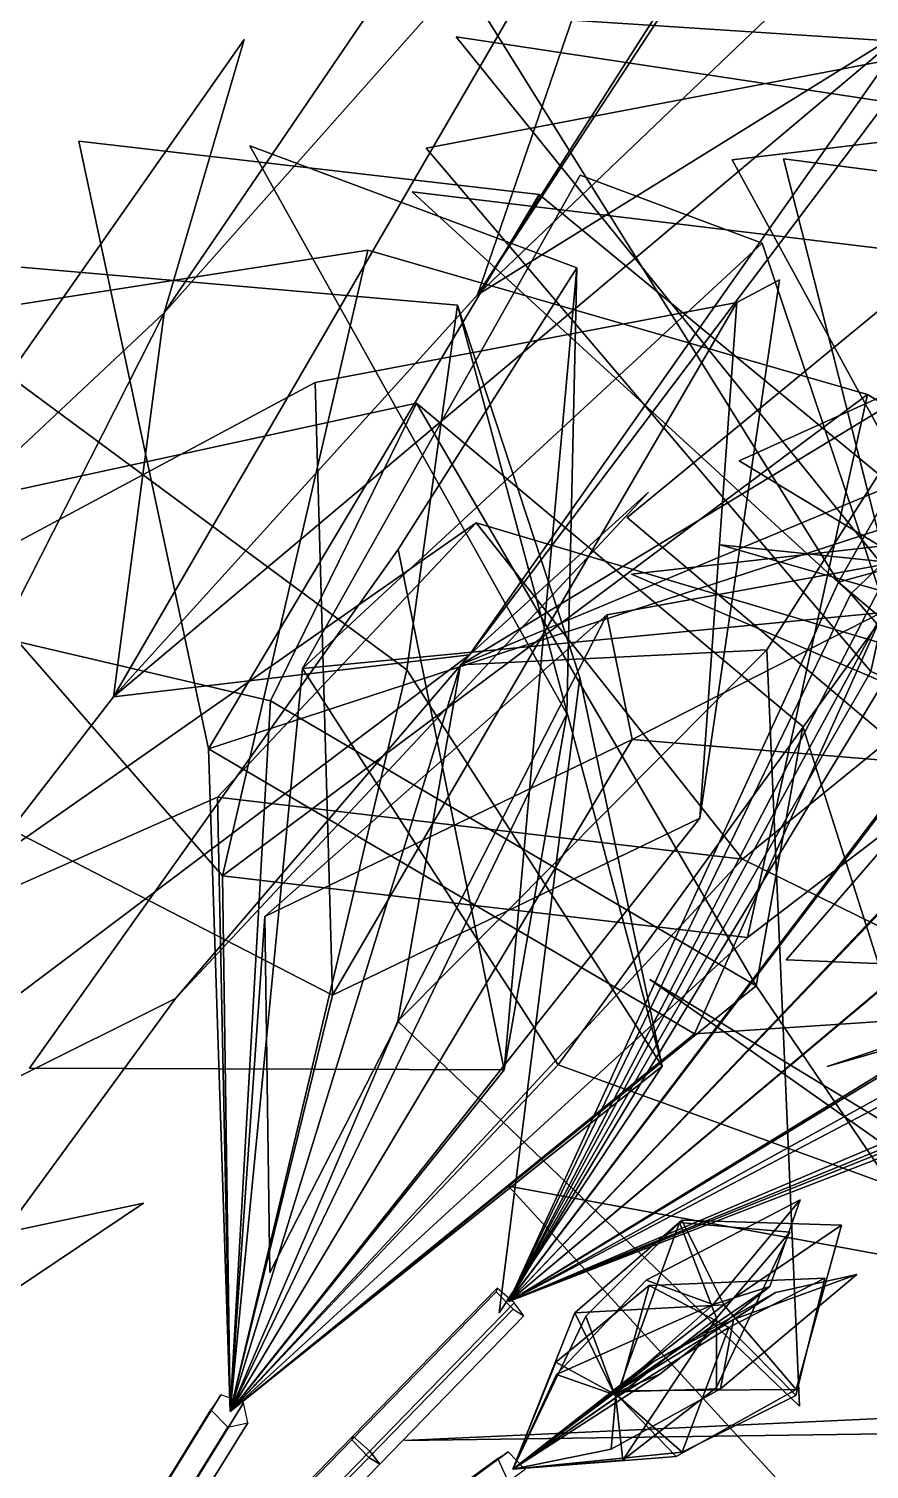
# Model space of a CAD drawing. Header units: metres. Extents: x -317 to 277, y -489 to 236.
# Drawn here: x 157.9 to 189.6, y -23.7 to 30.5 of the extents above; entities that cross this region are included whole.
import ezdxf

# ---------------------------------------------------------------- set-up
doc = ezdxf.new("R2010")
doc.units = ezdxf.units.M

msp = doc.modelspace()

# ---------------------------------------------------------------- linework, layer by layer
at = {"layer": 'Newplan_1Bud', "color": 3}
for points in [[(181.1814, -16.6228, 347.1245), (183.7077, -17.5386, 349.6723), (186.9744, -13.5999, 347.4763)], [(181.1814, -16.6228, 347.1245), (186.9744, -13.5999, 347.4763), (183.7077, -17.5386, 349.6723)], [(185.8308, -16.8615, 353.267), (186.9744, -13.5999, 347.4763), (183.7077, -17.5386, 349.6723)], [(185.8308, -16.8615, 353.267), (183.7077, -17.5386, 349.6723), (186.9744, -13.5999, 347.4763)], [(182.516, -14.3718, 351.2185), (178.489, -17.8613, 353.4301), (184.0997, -17.5576, 350.1913)], [(182.516, -14.3718, 351.2185), (184.0997, -17.5576, 350.1913), (178.489, -17.8613, 353.4301)], [(180.0405, -21.04173, 352.6681), (178.9106, -17.9851, 353.8845), (182.4287, -14.4557, 351.0143)], [(180.0405, -21.04173, 352.6681), (182.4287, -14.4557, 351.0143), (178.9106, -17.9851, 353.8845)], [(180.0405, -21.04173, 352.6681), (182.4287, -14.4557, 351.0143), (183.8266, -18.06409, 349.3074)], [(180.0405, -21.04173, 352.6681), (183.8266, -18.06409, 349.3074), (182.4287, -14.4557, 351.0143)], [(182.4287, -14.4557, 351.0143), (186.5916, -14.8232, 345.7216), (183.8266, -18.06409, 349.3074)], [(182.4287, -14.4557, 351.0143), (183.8266, -18.06409, 349.3074), (186.5916, -14.8232, 345.7216)], [(182.516, -14.3718, 351.2185), (184.0997, -17.5576, 350.1913), (188.5315, -14.5594, 348.6496)], [(182.516, -14.3718, 351.2185), (188.5315, -14.5594, 348.6496), (184.0997, -17.5576, 350.1913)], [(186.8295, -20.7411, 350.7395), (188.5315, -14.5594, 348.6496), (184.0997, -17.5576, 350.1913)], [(186.8295, -20.7411, 350.7395), (184.0997, -17.5576, 350.1913), (188.5315, -14.5594, 348.6496)], [(183.8254, -20.6753, 346.6818), (183.8266, -18.06409, 349.3074), (186.5916, -14.8232, 345.7216)], [(183.8254, -20.6753, 346.6818), (186.5916, -14.8232, 345.7216), (183.8266, -18.06409, 349.3074)], [(181.1814, -16.6228, 347.1245), (177.8071, -20.186, 350.1581), (183.7077, -17.5386, 349.6723)], [(181.1814, -16.6228, 347.1245), (183.7077, -17.5386, 349.6723), (177.8071, -20.186, 350.1581)], [(181.293, -16.826, 347.0737), (187.9086, -16.5501, 345.794), (184.2931, -18.4127, 349.5975)], [(181.293, -16.826, 347.0737), (184.2931, -18.4127, 349.5975), (187.9086, -16.5501, 345.794)], [(183.9827, -20.7188, 346.8541), (189.1176, -16.4102, 347.5942), (184.4669, -18.1059, 350.1444)], [(183.9827, -20.7188, 346.8541), (184.4669, -18.1059, 350.1444), (189.1176, -16.4102, 347.5942)], [(186.8187, -20.9666, 350.4981), (184.2931, -18.4127, 349.5975), (187.9086, -16.5501, 345.794)], [(186.8187, -20.9666, 350.4981), (187.9086, -16.5501, 345.794), (184.2931, -18.4127, 349.5975)], [(186.0527, -17.09698, 353.335), (184.4669, -18.1059, 350.1444), (189.1176, -16.4102, 347.5942)], [(186.0527, -17.09698, 353.335), (189.1176, -16.4102, 347.5942), (184.4669, -18.1059, 350.1444)], [(180.119, -20.9942, 352.8235), (177.7792, -19.7218, 350.5862), (181.293, -16.826, 347.0737)], [(180.119, -20.9942, 352.8235), (181.293, -16.826, 347.0737), (177.7792, -19.7218, 350.5862)], [(179.9179, -20.9162, 352.6259), (181.696, -20.1633, 355.5192), (185.8308, -16.8615, 353.267)], [(179.9179, -20.9162, 352.6259), (185.8308, -16.8615, 353.267), (181.696, -20.1633, 355.5192)], [(179.9179, -20.9162, 352.6259), (185.8308, -16.8615, 353.267), (183.7077, -17.5386, 349.6723)], [(179.9179, -20.9162, 352.6259), (183.7077, -17.5386, 349.6723), (185.8308, -16.8615, 353.267)], [(180.119, -20.9942, 352.8235), (181.293, -16.826, 347.0737), (184.2931, -18.4127, 349.5975)], [(180.119, -20.9942, 352.8235), (184.2931, -18.4127, 349.5975), (181.293, -16.826, 347.0737)], [(186.0527, -17.09698, 353.335), (181.4556, -19.6889, 355.666), (184.4669, -18.1059, 350.1444)], [(186.0527, -17.09698, 353.335), (184.4669, -18.1059, 350.1444), (181.4556, -19.6889, 355.666)], [(179.9195, -20.7899, 352.7549), (178.489, -17.8613, 353.4301), (176.1512, -23.7392, 355.5605)], [(179.9195, -20.7899, 352.7549), (176.1512, -23.7392, 355.5605), (178.489, -17.8613, 353.4301)], [(177.8071, -20.186, 350.1581), (179.9179, -20.9162, 352.6259), (183.7077, -17.5386, 349.6723)], [(177.8071, -20.186, 350.1581), (183.7077, -17.5386, 349.6723), (179.9179, -20.9162, 352.6259)], [(178.489, -17.8613, 353.4301), (179.9195, -20.7899, 352.7549), (184.0997, -17.5576, 350.1913)], [(178.489, -17.8613, 353.4301), (184.0997, -17.5576, 350.1913), (179.9195, -20.7899, 352.7549)], [(179.9195, -20.7899, 352.7549), (186.8295, -20.7411, 350.7395), (184.0997, -17.5576, 350.1913)], [(179.9195, -20.7899, 352.7549), (184.0997, -17.5576, 350.1913), (186.8295, -20.7411, 350.7395)], [(176.1512, -23.7392, 355.5605), (178.9106, -17.9851, 353.8845), (180.0405, -21.04173, 352.6681)], [(176.1512, -23.7392, 355.5605), (180.0405, -21.04173, 352.6681), (178.9106, -17.9851, 353.8845)], [(180.2939, -23.4046, 350.3375), (180.0405, -21.04173, 352.6681), (183.8266, -18.06409, 349.3074)], [(180.2939, -23.4046, 350.3375), (183.8266, -18.06409, 349.3074), (180.0405, -21.04173, 352.6681)], [(180.0456, -20.8389, 352.8788), (183.9827, -20.7188, 346.8541), (184.4669, -18.1059, 350.1444)], [(180.0456, -20.8389, 352.8788), (184.4669, -18.1059, 350.1444), (183.9827, -20.7188, 346.8541)], [(181.4556, -19.6889, 355.666), (180.0456, -20.8389, 352.8788), (184.4669, -18.1059, 350.1444)], [(181.4556, -19.6889, 355.666), (184.4669, -18.1059, 350.1444), (180.0456, -20.8389, 352.8788)], [(182.5358, -23.09911, 353.7221), (180.119, -20.9942, 352.8235), (184.2931, -18.4127, 349.5975)], [(182.5358, -23.09911, 353.7221), (184.2931, -18.4127, 349.5975), (180.119, -20.9942, 352.8235)], [(183.8254, -20.6753, 346.6818), (180.2939, -23.4046, 350.3375), (183.8266, -18.06409, 349.3074)], [(183.8254, -20.6753, 346.6818), (183.8266, -18.06409, 349.3074), (180.2939, -23.4046, 350.3375)], [(186.8187, -20.9666, 350.4981), (182.5358, -23.09911, 353.7221), (184.2931, -18.4127, 349.5975)], [(186.8187, -20.9666, 350.4981), (184.2931, -18.4127, 349.5975), (182.5358, -23.09911, 353.7221)], [(180.0456, -20.8389, 352.8788), (181.4556, -19.6889, 355.666), (176.1512, -23.7392, 355.5605)], [(180.0456, -20.8389, 352.8788), (176.1512, -23.7392, 355.5605), (181.4556, -19.6889, 355.666)], [(176.1512, -23.7392, 355.5605), (177.7792, -19.7218, 350.5862), (180.119, -20.9942, 352.8235)], [(176.1512, -23.7392, 355.5605), (180.119, -20.9942, 352.8235), (177.7792, -19.7218, 350.5862)], [(176.1512, -23.7392, 355.5605), (181.696, -20.1633, 355.5192), (179.9179, -20.9162, 352.6259)], [(176.1512, -23.7392, 355.5605), (179.9179, -20.9162, 352.6259), (181.696, -20.1633, 355.5192)], [(179.9179, -20.9162, 352.6259), (177.8071, -20.186, 350.1581), (176.1512, -23.7392, 355.5605)], [(179.9179, -20.9162, 352.6259), (176.1512, -23.7392, 355.5605), (177.8071, -20.186, 350.1581)], [(176.1512, -23.7392, 355.5605), (182.3119, -23.2666, 353.2464), (179.9195, -20.7899, 352.7549)], [(176.1512, -23.7392, 355.5605), (179.9195, -20.7899, 352.7549), (182.3119, -23.2666, 353.2464)], [(176.1512, -23.7392, 355.5605), (179.8547, -22.9896, 350.1517), (180.0456, -20.8389, 352.8788)], [(176.1512, -23.7392, 355.5605), (180.0456, -20.8389, 352.8788), (179.8547, -22.9896, 350.1517)], [(180.119, -20.9942, 352.8235), (182.5358, -23.09911, 353.7221), (176.1512, -23.7392, 355.5605)], [(180.119, -20.9942, 352.8235), (176.1512, -23.7392, 355.5605), (182.5358, -23.09911, 353.7221)], [(180.0405, -21.04173, 352.6681), (180.2939, -23.4046, 350.3375), (176.1512, -23.7392, 355.5605)], [(180.0405, -21.04173, 352.6681), (176.1512, -23.7392, 355.5605), (180.2939, -23.4046, 350.3375)], [(180.0456, -20.8389, 352.8788), (179.8547, -22.9896, 350.1517), (183.9827, -20.7188, 346.8541)], [(180.0456, -20.8389, 352.8788), (183.9827, -20.7188, 346.8541), (179.8547, -22.9896, 350.1517)], [(179.9195, -20.7899, 352.7549), (182.3119, -23.2666, 353.2464), (186.8295, -20.7411, 350.7395)], [(179.9195, -20.7899, 352.7549), (186.8295, -20.7411, 350.7395), (182.3119, -23.2666, 353.2464)]]:
    msp.add_3dface(points, dxfattribs=at)
at = {"layer": 'Newplan_1Pdcel', "color": 3}
for points in [[(170.1352, -22.5041, 374.3018), (175.5658, -16.9264, 375.3742), (175.5306, -17.06693, 376.2834), (170.1, -22.6446, 375.211)], [(170.1, -22.6446, 375.211), (175.5306, -17.06693, 376.2834), (176.164, -17.7238, 376.4927), (170.7334, -23.3015, 375.4203)], [(170.7772, -23.06126, 373.9482), (176.2079, -17.4835, 375.0205), (175.5658, -16.9264, 375.3742), (170.1352, -22.5041, 374.3018)], [(170.7334, -23.3015, 375.4203), (176.164, -17.7238, 376.4927), (176.5754, -17.9735, 375.7079), (171.1448, -23.5512, 374.6355)], [(171.1448, -23.5512, 374.6355), (176.5754, -17.9735, 375.7079), (176.2079, -17.4835, 375.0205), (170.7772, -23.06126, 373.9482)], [(162.3575, -25.491, 388.4613), (165.1636, -20.9483, 394.227), (164.7864, -21.509, 394.8523), (161.9803, -26.05176, 389.0867)], [(163.2097, -25.79, 388.2821), (166.0157, -21.2472, 394.0478), (165.1636, -20.9483, 394.227), (162.3575, -25.491, 388.4613)], [(161.9803, -26.05176, 389.0867), (164.7864, -21.509, 394.8523), (165.4198, -22.1659, 395.0616), (162.6137, -26.7086, 389.296)], [(163.3671, -26.5382, 388.795), (166.1732, -21.9954, 394.5606), (166.0157, -21.2472, 394.0478), (163.2097, -25.79, 388.2821)], [(162.6137, -26.7086, 389.296), (165.4198, -22.1659, 395.0616), (166.1732, -21.9954, 394.5606), (163.3671, -26.5382, 388.795)], [(164.7045, -28.08189, 373.2295), (170.1352, -22.5041, 374.3018), (170.1, -22.6446, 375.211), (164.6693, -28.2224, 374.1387)], [(164.6693, -28.2224, 374.1387), (170.1, -22.6446, 375.211), (170.7334, -23.3015, 375.4203), (165.3027, -28.8793, 374.348)], [(165.3466, -28.639, 372.8758), (170.7772, -23.06126, 373.9482), (170.1352, -22.5041, 374.3018), (164.7045, -28.08189, 373.2295)], [(165.3027, -28.8793, 374.348), (170.7334, -23.3015, 375.4203), (171.1448, -23.5512, 374.6355), (165.7141, -29.129, 373.5631)], [(165.7141, -29.129, 373.5631), (171.1448, -23.5512, 374.6355), (170.7772, -23.06126, 373.9482), (165.3466, -28.639, 372.8758)], [(170.1203, -27.3401, 359.1707), (175.5868, -23.3385, 355.1884), (175.987, -23.09624, 355.9814), (170.5206, -27.09783, 359.9636)], [(170.5206, -27.09783, 359.9636), (175.987, -23.09624, 355.9814), (176.6204, -23.7531, 356.1907), (171.154, -27.7547, 360.1729)], [(170.4948, -28.1324, 358.8885), (175.9612, -24.1309, 354.9063), (175.5868, -23.3385, 355.1884), (170.1203, -27.3401, 359.1707)]]:
    msp.add_3dface(points, dxfattribs=at)
at = {"layer": 'Newplan_1Petal1', "color": 3}
for points in [[(199.5827, 29.4389, 374.6539), (175.0902, 31.03936, 375.4727), (188.4272, 9.6602, 384.3558)], [(199.5827, 29.4389, 374.6539), (188.4272, 9.6602, 384.3558), (175.0902, 31.03936, 375.4727)], [(194.9272, 30.1955, 387.0745), (172.8964, 26.00562, 397.0845), (189.641, 6.3, 390.3646)], [(194.9272, 30.1955, 387.0745), (189.641, 6.3, 390.3646), (172.8964, 26.00562, 397.0845)], [(174.027, 30.1909, 376.1284), (198.6898, 26.4692, 390.737), (190.6652, 9.5666, 377.5955)], [(174.027, 30.1909, 376.1284), (190.6652, 9.5666, 377.5955), (198.6898, 26.4692, 390.737)], [(188.4272, 9.6602, 384.3558), (214.2634, 16.7756, 370.1272), (199.5827, 29.4389, 374.6539)], [(188.4272, 9.6602, 384.3558), (199.5827, 29.4389, 374.6539), (214.2634, 16.7756, 370.1272)], [(184.4128, 25.5666, 357.0041), (200.909, 27.5308, 380.6586), (194.5684, 6.9539, 372.9658)], [(184.4128, 25.5666, 357.0041), (194.5684, 6.9539, 372.9658), (200.909, 27.5308, 380.6586)], [(177.1483, 24.2603, 417.3088), (159.8091, 26.2598, 400.0326), (164.6997, 3.3857, 412.944)], [(177.1483, 24.2603, 417.3088), (164.6997, 3.3857, 412.944), (159.8091, 26.2598, 400.0326)], [(166.2565, 26.08554, 394.1004), (178.5633, 21.4996, 419.8497), (178.1903, 4.7053, 404.3383)], [(166.2565, 26.08554, 394.1004), (178.1903, 4.7053, 404.3383), (178.5633, 21.4996, 419.8497)], [(208.4099, 22.77, 366.4055), (186.3541, 25.5965, 355.9815), (190.2944, 10.04928, 377.3498)], [(208.4099, 22.77, 366.4055), (190.2944, 10.04928, 377.3498), (186.3541, 25.5965, 355.9815)], [(185.5522, 22.4183, 414.9747), (178.6903, 24.9854, 391.5346), (168.2394, 6.4087, 407.6447)], [(185.5522, 22.4183, 414.9747), (168.2394, 6.4087, 407.6447), (178.6903, 24.9854, 391.5346)], [(195.9166, 24.8005, 399.7372), (180.4667, 12.08812, 413.9783), (193.5517, 1.0317, 393.4749)], [(195.9166, 24.8005, 399.7372), (193.5517, 1.0317, 393.4749), (180.4667, 12.08812, 413.9783)], [(164.6997, 3.3857, 412.944), (191.7611, 12.213, 423.4488), (177.1483, 24.2603, 417.3088)], [(164.6997, 3.3857, 412.944), (177.1483, 24.2603, 417.3088), (191.7611, 12.213, 423.4488)], [(172.3643, 24.3519, 398.425), (201.0359, 20.8963, 399.6558), (188.8873, 9.2183, 384.2016)], [(172.3643, 24.3519, 398.425), (188.8873, 9.2183, 384.2016), (201.0359, 20.8963, 399.6558)], [(206.7334, 24.197, 522.6316), (184.6767, 14.2267, 518.4833), (207.4298, 0.4882, 515.7631)], [(206.7334, 24.197, 522.6316), (207.4298, 0.4882, 515.7631), (184.6767, 14.2267, 518.4833)], [(168.2394, 6.4087, 407.6447), (190.2242, 8.5254, 428.4481), (185.5522, 22.4183, 414.9747)], [(168.2394, 6.4087, 407.6447), (185.5522, 22.4183, 414.9747), (190.2242, 8.5254, 428.4481)], [(170.6993, 22.159, 423.0934), (147.7587, 18.6013, 415.0816), (165.2183, -1.3957, 418.1034)], [(170.6993, 22.159, 423.0934), (165.2183, -1.3957, 418.1034), (147.7587, 18.6013, 415.0816)], [(150.8356, 22.1103, 406.74), (174.0675, 20.08994, 423.8197), (172.163, 6.3535, 405.6407)], [(150.8356, 22.1103, 406.74), (172.163, 6.3535, 405.6407), (174.0675, 20.08994, 423.8197)], [(165.2183, -1.3957, 418.1034), (189.5135, 16.725, 419.5064), (170.6993, 22.159, 423.0934)], [(165.2183, -1.3957, 418.1034), (170.6993, 22.159, 423.0934), (189.5135, 16.725, 419.5064)], [(175.8372, -8.7034, 420.8125), (178.5633, 21.4996, 419.8497), (171.8356, 10.8919, 435.296)], [(175.8372, -8.7034, 420.8125), (171.8356, 10.8919, 435.296), (178.5633, 21.4996, 419.8497)], [(178.1903, 4.7053, 404.3383), (178.5633, 21.4996, 419.8497), (175.8372, -8.7034, 420.8125)], [(178.1903, 4.7053, 404.3383), (175.8372, -8.7034, 420.8125), (178.5633, 21.4996, 419.8497)], [(186.199, 21.04931, 389.3174), (184.5956, 20.1855, 418.1652), (183.2, 0.7691, 406.1716)], [(186.199, 21.04931, 389.3174), (183.2, 0.7691, 406.1716), (184.5956, 20.1855, 418.1652)], [(188.8873, 9.2183, 384.2016), (201.0359, 20.8963, 399.6558), (202.7614, -6.7457, 387.2652)], [(188.8873, 9.2183, 384.2016), (202.7614, -6.7457, 387.2652), (201.0359, 20.8963, 399.6558)], [(169.3685, -5.9006, 421.0355), (184.5956, 20.1855, 418.1652), (168.7196, 17.1774, 429.796)], [(169.3685, -5.9006, 421.0355), (168.7196, 17.1774, 429.796), (184.5956, 20.1855, 418.1652)], [(183.2, 0.7691, 406.1716), (184.5956, 20.1855, 418.1652), (169.3685, -5.9006, 421.0355)], [(183.2, 0.7691, 406.1716), (169.3685, -5.9006, 421.0355), (184.5956, 20.1855, 418.1652)], [(172.163, 6.3535, 405.6407), (174.0675, 20.08994, 423.8197), (181.7819, -8.5727, 417.5324)], [(172.163, 6.3535, 405.6407), (181.7819, -8.5727, 417.5324), (174.0675, 20.08994, 423.8197)], [(181.7819, -8.5727, 417.5324), (174.0675, 20.08994, 423.8197), (178.6781, 6.06449, 437.1764)], [(181.7819, -8.5727, 417.5324), (178.6781, 6.06449, 437.1764), (174.0675, 20.08994, 423.8197)], [(192.3947, 17.5908, 416.8551), (196.3725, 15.7708, 392.6895), (174.1842, 6.5395, 404.3647)], [(192.3947, 17.5908, 416.8551), (174.1842, 6.5395, 404.3647), (196.3725, 15.7708, 392.6895)], [(174.1842, 6.5395, 404.3647), (185.7284, 7.1156, 432.418), (192.3947, 17.5908, 416.8551)], [(174.1842, 6.5395, 404.3647), (192.3947, 17.5908, 416.8551), (185.7284, 7.1156, 432.418)], [(168.7196, 17.1774, 429.796), (147.0684, 5.5949, 430.2227), (169.3685, -5.9006, 421.0355)], [(168.7196, 17.1774, 429.796), (169.3685, -5.9006, 421.0355), (147.0684, 5.5949, 430.2227)], [(144.8159, 10.3816, 423.2368), (172.5306, 16.4023, 428.8189), (167.0254, 5.1921, 409.6665)], [(144.8159, 10.3816, 423.2368), (167.0254, 5.1921, 409.6665), (172.5306, 16.4023, 428.8189)], [(184.9908, -3.7254, 410.3348), (189.5135, 16.725, 419.5064), (165.2183, -1.3957, 418.1034)], [(184.9908, -3.7254, 410.3348), (165.2183, -1.3957, 418.1034), (189.5135, 16.725, 419.5064)], [(167.0254, 5.1921, 409.6665), (172.5306, 16.4023, 428.8189), (185.3217, -5.5496, 412.2332)], [(167.0254, 5.1921, 409.6665), (185.3217, -5.5496, 412.2332), (172.5306, 16.4023, 428.8189)], [(185.3217, -5.5496, 412.2332), (172.5306, 16.4023, 428.8189), (187.082, 4.2225, 434.8423)], [(185.3217, -5.5496, 412.2332), (187.082, 4.2225, 434.8423), (172.5306, 16.4023, 428.8189)], [(201.9001, 9.2146, 394.4927), (189.5135, 16.725, 419.5064), (184.9908, -3.7254, 410.3348)], [(201.9001, 9.2146, 394.4927), (184.9908, -3.7254, 410.3348), (189.5135, 16.725, 419.5064)], [(202.9392, -2.5884, 374.5527), (214.2634, 16.7756, 370.1272), (188.4272, 9.6602, 384.3558)], [(202.9392, -2.5884, 374.5527), (188.4272, 9.6602, 384.3558), (214.2634, 16.7756, 370.1272)], [(202.5228, 13.9912, 532.0853), (186.4457, -4.5623, 531.4493), (210.0441, -5.5245, 518.9577)], [(202.5228, 13.9912, 532.0853), (210.0441, -5.5245, 518.9577), (186.4457, -4.5623, 531.4493)], [(180.628, 9.9654, 414.5105), (207.1975, 12.9483, 403.5251), (190.1167, 5.892, 390.0623)], [(180.628, 9.9654, 414.5105), (190.1167, 5.892, 390.0623), (207.1975, 12.9483, 403.5251)], [(182.996, -7.3561, 415.5107), (191.7611, 12.213, 423.4488), (164.6997, 3.3857, 412.944)], [(182.996, -7.3561, 415.5107), (164.6997, 3.3857, 412.944), (191.7611, 12.213, 423.4488)], [(208.3916, -5.6736, 407.9888), (191.7611, 12.213, 423.4488), (182.996, -7.3561, 415.5107)], [(208.3916, -5.6736, 407.9888), (182.996, -7.3561, 415.5107), (191.7611, 12.213, 423.4488)], [(151.3073, -4.5067, 436.7329), (174.7782, 11.8903, 432.7614), (165.0306, 1.5614, 414.8424)], [(151.3073, -4.5067, 436.7329), (165.0306, 1.5614, 414.8424), (174.7782, 11.8903, 432.7614)], [(165.0306, 1.5614, 414.8424), (174.7782, 11.8903, 432.7614), (184.8031, -0.7682, 407.0738)], [(165.0306, 1.5614, 414.8424), (184.8031, -0.7682, 407.0738), (174.7782, 11.8903, 432.7614)], [(184.8031, -0.7682, 407.0738), (174.7782, 11.8903, 432.7614), (193.531, 6.3238, 429.0577)], [(184.8031, -0.7682, 407.0738), (193.531, 6.3238, 429.0577), (174.7782, 11.8903, 432.7614)], [(171.8356, 10.8919, 435.296), (157.9565, -8.644, 440.665), (175.8372, -8.7034, 420.8125)], [(171.8356, 10.8919, 435.296), (175.8372, -8.7034, 420.8125), (157.9565, -8.644, 440.665)], [(180.6529, 3.7366, 404.1418), (179.6962, 8.4298, 434.1025), (195.5107, 11.3053, 422.3551)], [(180.6529, 3.7366, 404.1418), (195.5107, 11.3053, 422.3551), (179.6962, 8.4298, 434.1025)], [(195.5107, 11.3053, 422.3551), (207.2606, 1.5319, 403.1318), (180.6529, 3.7366, 404.1418)], [(195.5107, 11.3053, 422.3551), (180.6529, 3.7366, 404.1418), (207.2606, 1.5319, 403.1318)], [(183.9643, 11.05805, 519.775), (208.3742, 8.5373, 535.05), (208.5441, 4.04779, 512.6311)], [(183.9643, 11.05805, 519.775), (208.5441, 4.04779, 512.6311), (208.3742, 8.5373, 535.05)], [(204.1685, -5.9148, 380.4134), (190.2944, 10.04928, 377.3498), (176.0079, -17.4346, 375.7789)], [(204.1685, -5.9148, 380.4134), (176.0079, -17.4346, 375.7789), (190.2944, 10.04928, 377.3498)], [(202.9392, -2.5884, 374.5527), (188.4272, 9.6602, 384.3558), (176.0079, -17.4346, 375.7789)], [(202.9392, -2.5884, 374.5527), (176.0079, -17.4346, 375.7789), (188.4272, 9.6602, 384.3558)], [(190.6652, 9.5666, 377.5955), (198.4408, -3.8296, 392.3199), (176.0079, -17.4346, 375.7789)], [(190.6652, 9.5666, 377.5955), (176.0079, -17.4346, 375.7789), (198.4408, -3.8296, 392.3199)], [(188.8873, 9.2183, 384.2016), (202.7614, -6.7457, 387.2652), (176.0079, -17.4346, 375.7789)], [(188.8873, 9.2183, 384.2016), (176.0079, -17.4346, 375.7789), (202.7614, -6.7457, 387.2652)], [(166.8214, -2.9331, 419.0056), (179.6962, 8.4298, 434.1025), (180.6529, 3.7366, 404.1418)], [(166.8214, -2.9331, 419.0056), (180.6529, 3.7366, 404.1418), (179.6962, 8.4298, 434.1025)], [(167.0084, -16.3413, 441.9082), (179.6962, 8.4298, 434.1025), (166.8214, -2.9331, 419.0056)], [(167.0084, -16.3413, 441.9082), (166.8214, -2.9331, 419.0056), (179.6962, 8.4298, 434.1025)], [(177.8583, -8.5174, 419.5365), (190.2242, 8.5254, 428.4481), (168.2394, 6.4087, 407.6447)], [(177.8583, -8.5174, 419.5365), (168.2394, 6.4087, 407.6447), (190.2242, 8.5254, 428.4481)], [(202.3718, -17.4024, 424.4856), (190.2242, 8.5254, 428.4481), (177.8583, -8.5174, 419.5365)], [(202.3718, -17.4024, 424.4856), (177.8583, -8.5174, 419.5365), (190.2242, 8.5254, 428.4481)], [(171.8311, -6.8693, 420.8388), (185.7284, 7.1156, 432.418), (174.1842, 6.5395, 404.3647)], [(171.8311, -6.8693, 420.8388), (174.1842, 6.5395, 404.3647), (185.7284, 7.1156, 432.418)], [(186.9509, -21.3775, 437.1252), (185.7284, 7.1156, 432.418), (171.8311, -6.8693, 420.8388)], [(186.9509, -21.3775, 437.1252), (171.8311, -6.8693, 420.8388), (185.7284, 7.1156, 432.418)], [(202.3907, -6.2631, 387.0195), (194.615, 7.1331, 372.295), (176.0079, -17.4346, 375.7789)], [(202.3907, -6.2631, 387.0195), (176.0079, -17.4346, 375.7789), (194.615, 7.1331, 372.295)], [(171.8311, -6.8693, 420.8388), (174.1842, 6.5395, 404.3647), (165.5096, -21.5745, 394.552)], [(171.8311, -6.8693, 420.8388), (165.5096, -21.5745, 394.552), (174.1842, 6.5395, 404.3647)], [(194.5684, 6.9539, 372.9658), (193.5517, 1.0317, 393.4749), (176.0079, -17.4346, 375.7789)], [(194.5684, 6.9539, 372.9658), (176.0079, -17.4346, 375.7789), (193.5517, 1.0317, 393.4749)], [(177.8583, -8.5174, 419.5365), (168.2394, 6.4087, 407.6447), (165.5096, -21.5745, 394.552)], [(177.8583, -8.5174, 419.5365), (165.5096, -21.5745, 394.552), (168.2394, 6.4087, 407.6447)], [(172.163, 6.3535, 405.6407), (181.7819, -8.5727, 417.5324), (165.5096, -21.5745, 394.552)], [(172.163, 6.3535, 405.6407), (165.5096, -21.5745, 394.552), (181.7819, -8.5727, 417.5324)], [(178.6781, 6.06449, 437.1764), (175.6386, -17.8585, 441.8199), (181.7819, -8.5727, 417.5324)], [(178.6781, 6.06449, 437.1764), (181.7819, -8.5727, 417.5324), (175.6386, -17.8585, 441.8199)], [(199.3618, 2.2068, 371.7775), (189.641, 6.3, 390.3646), (176.0079, -17.4346, 375.7789)], [(199.3618, 2.2068, 371.7775), (176.0079, -17.4346, 375.7789), (189.641, 6.3, 390.3646)], [(193.531, 6.3238, 429.0577), (206.5702, -11.4745, 418.2729), (184.8031, -0.7682, 407.0738)], [(193.531, 6.3238, 429.0577), (184.8031, -0.7682, 407.0738), (206.5702, -11.4745, 418.2729)], [(190.1167, 5.892, 390.0623), (204.6286, -6.3567, 380.2592), (176.0079, -17.4346, 375.7789)], [(190.1167, 5.892, 390.0623), (176.0079, -17.4346, 375.7789), (204.6286, -6.3567, 380.2592)], [(167.0254, 5.1921, 409.6665), (185.3217, -5.5496, 412.2332), (165.5096, -21.5745, 394.552)], [(167.0254, 5.1921, 409.6665), (165.5096, -21.5745, 394.552), (185.3217, -5.5496, 412.2332)], [(178.1903, 4.7053, 404.3383), (175.8372, -8.7034, 420.8125), (165.5096, -21.5745, 394.552)], [(178.1903, 4.7053, 404.3383), (165.5096, -21.5745, 394.552), (175.8372, -8.7034, 420.8125)], [(187.082, 4.2225, 434.8423), (194.5198, -19.133, 433.322), (185.3217, -5.5496, 412.2332)], [(187.082, 4.2225, 434.8423), (185.3217, -5.5496, 412.2332), (194.5198, -19.133, 433.322)], [(182.996, -7.3561, 415.5107), (164.6997, 3.3857, 412.944), (165.5096, -21.5745, 394.552)], [(182.996, -7.3561, 415.5107), (165.5096, -21.5745, 394.552), (164.6997, 3.3857, 412.944)], [(166.8214, -2.9331, 419.0056), (180.6529, 3.7366, 404.1418), (165.5096, -21.5745, 394.552)], [(166.8214, -2.9331, 419.0056), (165.5096, -21.5745, 394.552), (180.6529, 3.7366, 404.1418)], [(198.4875, -3.6503, 391.6492), (199.5042, 2.2718, 371.1401), (176.0079, -17.4346, 375.7789)], [(198.4875, -3.6503, 391.6492), (176.0079, -17.4346, 375.7789), (199.5042, 2.2718, 371.1401)], [(165.0306, 1.5614, 414.8424), (184.8031, -0.7682, 407.0738), (165.5096, -21.5745, 394.552)], [(165.0306, 1.5614, 414.8424), (165.5096, -21.5745, 394.552), (184.8031, -0.7682, 407.0738)], [(193.6941, 1.09662, 392.8375), (203.4149, -2.9964, 374.2503), (176.0079, -17.4346, 375.7789)], [(193.6941, 1.09662, 392.8375), (176.0079, -17.4346, 375.7789), (203.4149, -2.9964, 374.2503)], [(183.2, 0.7691, 406.1716), (169.3685, -5.9006, 421.0355), (165.5096, -21.5745, 394.552)], [(183.2, 0.7691, 406.1716), (165.5096, -21.5745, 394.552), (169.3685, -5.9006, 421.0355)], [(187.9933, -8.5768, 532.3083), (215.0683, -0.7892, 538.7749), (208.4868, -1.7294, 516.8981)], [(187.9933, -8.5768, 532.3083), (208.4868, -1.7294, 516.8981), (215.0683, -0.7892, 538.7749)], [(184.9908, -3.7254, 410.3348), (165.2183, -1.3957, 418.1034), (165.5096, -21.5745, 394.552)], [(184.9908, -3.7254, 410.3348), (165.5096, -21.5745, 394.552), (165.2183, -1.3957, 418.1034)], [(181.3146, -5.308, 527.752), (198.4873, -17.4108, 547.6049), (203.9, -19.05404, 525.451)], [(181.3146, -5.308, 527.752), (203.9, -19.05404, 525.451), (198.4873, -17.4108, 547.6049)], [(194.3589, -16.4645, 547.4413), (175.9937, -13.08163, 531.4917), (193.9545, -32.681, 528.8234)], [(194.3589, -16.4645, 547.4413), (193.9545, -32.681, 528.8234), (175.9937, -13.08163, 531.4917)], [(172.0755, -22.6634, 532.016), (195.5939, -22.3365, 548.8176), (197.9169, -21.472, 526.0876)], [(172.0755, -22.6634, 532.016), (197.9169, -21.472, 526.0876), (195.5939, -22.3365, 548.8176)]]:
    msp.add_3dface(points, dxfattribs=at)
at = {"layer": 'Newplan_Leaf', "color": 3}
for points in [[(181.895, 41.08439, 312.6875), (198.0718, 56.8806, 307.1531), (174.8301, 20.4781, 298.2251)], [(181.895, 41.08439, 312.6875), (174.8301, 20.4781, 298.2251), (198.0718, 56.8806, 307.1531)], [(198.0718, 56.8806, 307.1531), (187.8087, 40.2734, 295.5577), (174.8301, 20.4781, 298.2251)], [(198.0718, 56.8806, 307.1531), (174.8301, 20.4781, 298.2251), (187.8087, 40.2734, 295.5577)], [(163.022, 19.8011, 318.586), (184.6691, 51.5725, 317.0902), (181.895, 41.08439, 312.6875)], [(163.022, 19.8011, 318.586), (181.895, 41.08439, 312.6875), (184.6691, 51.5725, 317.0902)], [(174.8301, 20.4781, 298.2251), (204.9123, 49.222, 283.6006), (191.223, 30.6408, 280.5705)], [(174.8301, 20.4781, 298.2251), (191.223, 30.6408, 280.5705), (204.9123, 49.222, 283.6006)], [(174.8301, 20.4781, 298.2251), (187.8087, 40.2734, 295.5577), (204.9123, 49.222, 283.6006)], [(174.8301, 20.4781, 298.2251), (204.9123, 49.222, 283.6006), (187.8087, 40.2734, 295.5577)], [(163.022, 19.8011, 318.586), (181.895, 41.08439, 312.6875), (161.1163, 5.3417, 299.164)], [(163.022, 19.8011, 318.586), (161.1163, 5.3417, 299.164), (181.895, 41.08439, 312.6875)], [(181.895, 41.08439, 312.6875), (174.8301, 20.4781, 298.2251), (161.1163, 5.3417, 299.164)], [(181.895, 41.08439, 312.6875), (161.1163, 5.3417, 299.164), (174.8301, 20.4781, 298.2251)], [(191.223, 30.6408, 280.5705), (197.4173, 37.2997, 273.197), (174.5265, 6.9208, 278.9751)], [(191.223, 30.6408, 280.5705), (174.5265, 6.9208, 278.9751), (197.4173, 37.2997, 273.197)], [(161.1163, 5.3417, 299.164), (191.223, 30.6408, 280.5705), (174.5265, 6.9208, 278.9751)], [(161.1163, 5.3417, 299.164), (174.5265, 6.9208, 278.9751), (191.223, 30.6408, 280.5705)], [(161.1163, 5.3417, 299.164), (174.8301, 20.4781, 298.2251), (191.223, 30.6408, 280.5705)], [(161.1163, 5.3417, 299.164), (191.223, 30.6408, 280.5705), (174.8301, 20.4781, 298.2251)], [(150.7117, 8.2574, 321.3125), (166.0335, 30.09925, 323.7564), (163.022, 19.8011, 318.586)], [(150.7117, 8.2574, 321.3125), (163.022, 19.8011, 318.586), (166.0335, 30.09925, 323.7564)], [(150.7117, 8.2574, 321.3125), (163.022, 19.8011, 318.586), (145.3468, -15.04959, 301.2146)], [(150.7117, 8.2574, 321.3125), (145.3468, -15.04959, 301.2146), (163.022, 19.8011, 318.586)], [(163.022, 19.8011, 318.586), (161.1163, 5.3417, 299.164), (145.3468, -15.04959, 301.2146)], [(163.022, 19.8011, 318.586), (145.3468, -15.04959, 301.2146), (161.1163, 5.3417, 299.164)], [(174.5265, 6.9208, 278.9751), (181.2692, 13.04151, 271.2987), (163.46, -6.01532, 277.4193)], [(174.5265, 6.9208, 278.9751), (163.46, -6.01532, 277.4193), (181.2692, 13.04151, 271.2987)], [(145.3468, -15.04959, 301.2146), (174.5265, 6.9208, 278.9751), (163.46, -6.01532, 277.4193)], [(145.3468, -15.04959, 301.2146), (163.46, -6.01532, 277.4193), (174.5265, 6.9208, 278.9751)], [(145.3468, -15.04959, 301.2146), (161.1163, 5.3417, 299.164), (174.5265, 6.9208, 278.9751)], [(145.3468, -15.04959, 301.2146), (174.5265, 6.9208, 278.9751), (161.1163, 5.3417, 299.164)], [(145.3468, -15.04959, 301.2146), (163.46, -6.01532, 277.4193), (156.9978, -14.8425, 284.7831)], [(145.3468, -15.04959, 301.2146), (156.9978, -14.8425, 284.7831), (163.46, -6.01532, 277.4193)], [(156.9978, -14.8425, 284.7831), (162.2432, -13.7288, 277.663), (122.7559, -40.2575, 302.8503)], [(156.9978, -14.8425, 284.7831), (122.7559, -40.2575, 302.8503), (162.2432, -13.7288, 277.663)]]:
    msp.add_3dface(points, dxfattribs=at)

doc.saveas('drawing.dxf')
